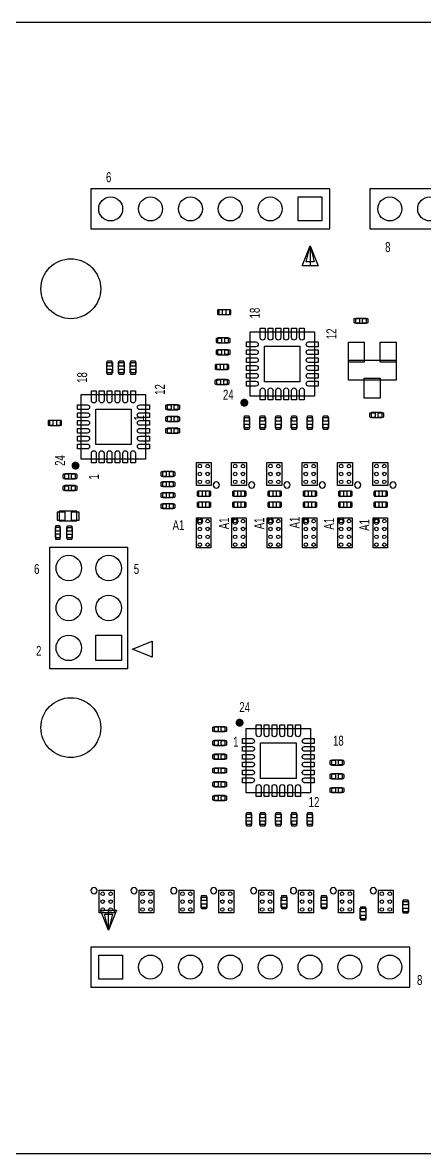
# Model space of a CAD drawing. Header units: inches. Extents: x -6 to 121, y -6 to 66.
# Drawn here: x 45 to 70.6, y -6.2 to 65.7 of the extents above; entities that cross this region are included whole.
import ezdxf
from ezdxf.enums import TextEntityAlignment as Align

# ---------------------------------------------------------------- set-up
doc = ezdxf.new("R2010")
doc.units = ezdxf.units.IN
for name, color, linetype in [('BG_OUTLINE', 171, 'CONTINUOUS'), ('PG_ASSEMBLY_TOP', 111, 'CONTINUOUS'), ('PIN_TOP', 4, 'CONTINUOUS')]:
    doc.layers.add(name, color=color, linetype=linetype)

msp = doc.modelspace()

# ---------------------------------------------------------------- linework, layer by layer
at = {"layer": 'BG_OUTLINE'}
msp.add_lwpolyline([(-6.25, -6.25), (115.9748, -6.25), (115.9748, 65.7336), (-6.25, 65.7336), (-6.25, -6.25)], dxfattribs=at)
at = {"layer": 'PG_ASSEMBLY_TOP'}
for points in [[(64.5398, 52.6018), (64.5398, 55.1418), (49.2998, 55.1418), (49.2998, 52.6018), (64.5398, 52.6018)], [(87.3998, 52.6018), (87.3998, 55.1418), (67.0798, 55.1418), (67.0798, 52.6018), (87.3998, 52.6018)], [(63.2734, 51.5137), (63.7814, 50.2437), (62.7654, 50.2437), (63.2734, 51.5137), (63.5274, 50.4977), (63.0194, 50.4977), (63.2734, 51.5137), (63.2734, 50.2437)], [(58.1335, 47.4788), (58.1335, 47.1232), (57.4731, 47.1232), (57.4731, 47.4788), (58.1335, 47.4788)], [(66.1865, 46.5722), (66.1865, 46.9278), (66.8469, 46.9278), (66.8469, 46.5722), (66.1865, 46.5722)], [(58.0635, 45.6778), (58.0635, 45.3222), (57.4031, 45.3222), (57.4031, 45.6778), (58.0635, 45.6778)], [(63.55, 41.95), (59.45, 41.95), (59.45, 46.05), (63.55, 46.05), (63.55, 41.95)], [(58.0635, 44.9278), (58.0635, 44.5722), (57.4031, 44.5722), (57.4031, 44.9278), (58.0635, 44.9278)], [(50.6778, 43.4365), (50.3222, 43.4365), (50.3222, 44.0969), (50.6778, 44.0969), (50.6778, 43.4365)], [(51.4278, 43.4365), (51.0722, 43.4365), (51.0722, 44.0969), (51.4278, 44.0969), (51.4278, 43.4365)], [(52.1778, 43.4365), (51.8222, 43.4365), (51.8222, 44.0969), (52.1778, 44.0969), (52.1778, 43.4365)], [(57.3278, 43.6372), (57.3278, 43.9928), (57.9882, 43.9928), (57.9882, 43.6372), (57.3278, 43.6372)], [(57.3373, 42.6732), (57.3373, 43.0288), (57.9977, 43.0288), (57.9977, 42.6732), (57.3373, 42.6732)], [(52.8, 37.95), (48.7, 37.95), (48.7, 42.05), (52.8, 42.05), (52.8, 37.95)], [(54.1865, 41.0722), (54.1865, 41.4278), (54.8469, 41.4278), (54.8469, 41.0722), (54.1865, 41.0722)], [(46.6865, 40.0722), (46.6865, 40.4278), (47.3469, 40.4278), (47.3469, 40.0722), (46.6865, 40.0722)], [(54.1865, 40.3222), (54.1865, 40.6778), (54.8469, 40.6778), (54.8469, 40.3222), (54.1865, 40.3222)], [(59.4198, 39.9365), (59.0642, 39.9365), (59.0642, 40.5969), (59.4198, 40.5969), (59.4198, 39.9365)], [(60.4238, 39.9365), (60.0682, 39.9365), (60.0682, 40.5969), (60.4238, 40.5969), (60.4238, 39.9365)], [(61.4278, 39.9365), (61.0722, 39.9365), (61.0722, 40.5969), (61.4278, 40.5969), (61.4278, 39.9365)], [(62.4318, 39.9365), (62.0762, 39.9365), (62.0762, 40.5969), (62.4318, 40.5969), (62.4318, 39.9365)], [(63.4358, 39.9365), (63.0802, 39.9365), (63.0802, 40.5969), (63.4358, 40.5969), (63.4358, 39.9365)], [(64.4398, 39.9365), (64.0842, 39.9365), (64.0842, 40.5969), (64.4398, 40.5969), (64.4398, 39.9365)], [(67.1865, 40.5722), (67.1865, 40.9278), (67.8469, 40.9278), (67.8469, 40.5722), (67.1865, 40.5722)], [(54.1865, 39.5722), (54.1865, 39.9278), (54.8469, 39.9278), (54.8469, 39.5722), (54.1865, 39.5722)], [(56.9724, 36.2761), (56.0276, 36.2761), (56.0276, 37.7239), (56.9724, 37.7239), (56.9724, 36.2761)], [(59.2224, 36.2761), (58.2776, 36.2761), (58.2776, 37.7239), (59.2224, 37.7239), (59.2224, 36.2761)], [(61.4724, 36.2761), (60.5276, 36.2761), (60.5276, 37.7239), (61.4724, 37.7239), (61.4724, 36.2761)], [(63.7224, 36.2761), (62.7776, 36.2761), (62.7776, 37.7239), (63.7224, 37.7239), (63.7224, 36.2761)], [(65.9724, 36.2761), (65.0276, 36.2761), (65.0276, 37.7239), (65.9724, 37.7239), (65.9724, 36.2761)], [(68.2224, 36.2761), (67.2776, 36.2761), (67.2776, 37.7239), (68.2224, 37.7239), (68.2224, 36.2761)], [(48.3143, 37.0288), (48.3143, 36.6732), (47.6539, 36.6732), (47.6539, 37.0288), (48.3143, 37.0288)], [(53.8873, 36.8232), (53.8873, 37.1788), (54.5477, 37.1788), (54.5477, 36.8232), (53.8873, 36.8232)], [(48.3143, 36.2788), (48.3143, 35.9232), (47.6539, 35.9232), (47.6539, 36.2788), (48.3143, 36.2788)], [(53.8873, 36.1732), (53.8873, 36.5288), (54.5477, 36.5288), (54.5477, 36.1732), (53.8873, 36.1732)], [(53.8873, 35.4732), (53.8873, 35.8288), (54.5477, 35.8288), (54.5477, 35.4732), (53.8873, 35.4732)], [(56.1865, 35.5722), (56.1865, 35.9278), (56.8469, 35.9278), (56.8469, 35.5722), (56.1865, 35.5722)], [(58.4365, 35.5722), (58.4365, 35.9278), (59.0969, 35.9278), (59.0969, 35.5722), (58.4365, 35.5722)], [(60.6865, 35.5722), (60.6865, 35.9278), (61.3469, 35.9278), (61.3469, 35.5722), (60.6865, 35.5722)], [(62.9365, 35.5722), (62.9365, 35.9278), (63.5969, 35.9278), (63.5969, 35.5722), (62.9365, 35.5722)], [(65.1865, 35.5722), (65.1865, 35.9278), (65.8469, 35.9278), (65.8469, 35.5722), (65.1865, 35.5722)], [(67.4365, 35.5722), (67.4365, 35.9278), (68.0969, 35.9278), (68.0969, 35.5722), (67.4365, 35.5722)], [(47.2987, 34.6254), (47.2987, 34.0158), (48.4163, 34.0158), (48.4163, 34.6254), (47.2987, 34.6254)], [(53.8873, 34.7732), (53.8873, 35.1288), (54.5477, 35.1288), (54.5477, 34.7732), (53.8873, 34.7732)], [(56.1865, 34.8672), (56.1865, 35.2228), (56.8469, 35.2228), (56.8469, 34.8672), (56.1865, 34.8672)], [(58.4365, 34.8672), (58.4365, 35.2228), (59.0969, 35.2228), (59.0969, 34.8672), (58.4365, 34.8672)], [(60.6865, 34.8672), (60.6865, 35.2228), (61.3469, 35.2228), (61.3469, 34.8672), (60.6865, 34.8672)], [(62.9365, 34.8672), (62.9365, 35.2228), (63.5969, 35.2228), (63.5969, 34.8672), (62.9365, 34.8672)], [(65.1865, 34.8672), (65.1865, 35.2228), (65.8469, 35.2228), (65.8469, 34.8672), (65.1865, 34.8672)], [(67.4365, 34.8672), (67.4365, 35.2228), (68.0969, 35.2228), (68.0969, 34.8672), (67.4365, 34.8672)], [(56.041, 34.209), (56.959, 34.209), (56.959, 32.291), (56.041, 32.291), (56.041, 34.209)], [(58.291, 34.209), (59.209, 34.209), (59.209, 32.291), (58.291, 32.291), (58.291, 34.209)], [(60.541, 34.209), (61.459, 34.209), (61.459, 32.291), (60.541, 32.291), (60.541, 34.209)], [(62.791, 34.209), (63.709, 34.209), (63.709, 32.291), (62.791, 32.291), (62.791, 34.209)], [(65.041, 34.209), (65.959, 34.209), (65.959, 32.291), (65.041, 32.291), (65.041, 34.209)], [(67.291, 34.209), (68.209, 34.209), (68.209, 32.291), (67.291, 32.291), (67.291, 34.209)], [(47.036, 32.9567), (47.3662, 32.9567), (47.3662, 33.5867), (47.036, 33.5867), (47.036, 32.9567)], [(48.1286, 32.9375), (47.773, 32.9375), (47.773, 33.5979), (48.1286, 33.5979), (48.1286, 32.9375)], [(51.6493, 24.5983), (46.6963, 24.5983), (46.6963, 32.3453), (51.6493, 32.3453), (51.6493, 24.5983)], [(57.1865, 20.5762), (57.1865, 20.9318), (57.8469, 20.9318), (57.8469, 20.5762), (57.1865, 20.5762)], [(59.2, 16.7), (59.2, 20.8), (63.3, 20.8), (63.3, 16.7), (59.2, 16.7)], [(57.1865, 19.6992), (57.1865, 20.0548), (57.8469, 20.0548), (57.8469, 19.6992), (57.1865, 19.6992)], [(57.1865, 18.8222), (57.1865, 19.1778), (57.8469, 19.1778), (57.8469, 18.8222), (57.1865, 18.8222)], [(65.3135, 18.8048), (65.3135, 18.4492), (64.6531, 18.4492), (64.6531, 18.8048), (65.3135, 18.8048)], [(57.1865, 17.9452), (57.1865, 18.3008), (57.8469, 18.3008), (57.8469, 17.9452), (57.1865, 17.9452)], [(57.1865, 17.0682), (57.1865, 17.4238), (57.8469, 17.4238), (57.8469, 17.0682), (57.1865, 17.0682)], [(65.3135, 17.9278), (65.3135, 17.5722), (64.6531, 17.5722), (64.6531, 17.9278), (65.3135, 17.9278)], [(65.3135, 17.0508), (65.3135, 16.6952), (64.6531, 16.6952), (64.6531, 17.0508), (65.3135, 17.0508)], [(57.1865, 16.1912), (57.1865, 16.5468), (57.8469, 16.5468), (57.8469, 16.1912), (57.1865, 16.1912)], [(59.5508, 14.6865), (59.1952, 14.6865), (59.1952, 15.3469), (59.5508, 15.3469), (59.5508, 14.6865)], [(60.4278, 14.6865), (60.0722, 14.6865), (60.0722, 15.3469), (60.4278, 15.3469), (60.4278, 14.6865)], [(61.4278, 14.6865), (61.0722, 14.6865), (61.0722, 15.3469), (61.4278, 15.3469), (61.4278, 14.6865)], [(62.4318, 14.6865), (62.0762, 14.6865), (62.0762, 15.3469), (62.4318, 15.3469), (62.4318, 14.6865)], [(63.4358, 14.6865), (63.0802, 14.6865), (63.0802, 15.3469), (63.4358, 15.3469), (63.4358, 14.6865)], [(49.8434, 10.5013), (50.7882, 10.5013), (50.7882, 9.0535), (49.8434, 9.0535), (49.8434, 10.5013)], [(52.3834, 10.5013), (53.3282, 10.5013), (53.3282, 9.0535), (52.3834, 9.0535), (52.3834, 10.5013)], [(54.9234, 10.5013), (55.8682, 10.5013), (55.8682, 9.0535), (54.9234, 9.0535), (54.9234, 10.5013)], [(57.4634, 10.5013), (58.4082, 10.5013), (58.4082, 9.0535), (57.4634, 9.0535), (57.4634, 10.5013)], [(60.0034, 10.5013), (60.9482, 10.5013), (60.9482, 9.0535), (60.0034, 9.0535), (60.0034, 10.5013)], [(62.5434, 10.5013), (63.4882, 10.5013), (63.4882, 9.0535), (62.5434, 9.0535), (62.5434, 10.5013)], [(65.0834, 10.5013), (66.0282, 10.5013), (66.0282, 9.0535), (65.0834, 9.0535), (65.0834, 10.5013)], [(67.6234, 10.5013), (68.5682, 10.5013), (68.5682, 9.0535), (67.6234, 9.0535), (67.6234, 10.5013)], [(56.6912, 9.4091), (56.3356, 9.4091), (56.3356, 10.0695), (56.6912, 10.0695), (56.6912, 9.4091)], [(61.7966, 9.4091), (61.441, 9.4091), (61.441, 10.0695), (61.7966, 10.0695), (61.7966, 9.4091)], [(64.3366, 9.4091), (63.981, 9.4091), (63.981, 10.0695), (64.3366, 10.0695), (64.3366, 9.4091)], [(69.1822, 9.7935), (69.5378, 9.7935), (69.5378, 9.1331), (69.1822, 9.1331), (69.1822, 9.7935)], [(50.4392, 7.9699), (49.9312, 9.2399), (50.9472, 9.2399), (50.4392, 7.9699), (50.1852, 8.9859), (50.6932, 8.9859), (50.4392, 7.9699), (50.4392, 9.2399)], [(66.8278, 8.6897), (66.4722, 8.6897), (66.4722, 9.3501), (66.8278, 9.3501), (66.8278, 8.6897)], [(49.2998, 6.8818), (49.2998, 4.3418), (69.6198, 4.3418), (69.6198, 6.8818), (49.2998, 6.8818)]]:
    msp.add_lwpolyline(points, dxfattribs=at)
for points in [[(65.71, 42.972), (65.71, 44.242), (68.758, 44.242), (68.758, 42.972)], [(51.9526, 25.8459), (53.2226, 26.3539), (53.2226, 25.3379)]]:
    msp.add_lwpolyline(points, close=True, dxfattribs=at)
for points, format in [([(59.2101, 41.5332, 0.254, 0.254, 1), (58.9561, 41.5332, 0.254, 0.254, 1), (59.2101, 41.5332, 0.254, 0.254, 0)], "xyseb"), ([(48.4601, 37.5332, 0.254, 0.254, 1), (48.2061, 37.5332, 0.254, 0.254, 1), (48.4601, 37.5332, 0.254, 0.254, 0)], "xyseb"), ([(56.4405, 34, 1), (56.0595, 34, 1), (56.4405, 34)], "xyb"), ([(58.6905, 34, 1), (58.3095, 34, 1), (58.6905, 34)], "xyb"), ([(60.9405, 34, 1), (60.5595, 34, 1), (60.9405, 34)], "xyb"), ([(63.1905, 34, 1), (62.8095, 34, 1), (63.1905, 34)], "xyb"), ([(65.4405, 34, 1), (65.0595, 34, 1), (65.4405, 34)], "xyb"), ([(67.6905, 34, 1), (67.3095, 34, 1), (67.6905, 34)], "xyb"), ([(58.9102, 21.1669, 0.254, 0.254, 1), (58.6562, 21.1669, 0.254, 0.254, 1), (58.9102, 21.1669, 0.254, 0.254, 0)], "xyseb")]:
    msp.add_lwpolyline(points, format=format, dxfattribs=at)
for points in [[(57.5, 36.3, 1), (57.1, 36.3, 1)], [(59.75, 36.3, 1), (59.35, 36.3, 1)], [(62, 36.3, 1), (61.6, 36.3, 1)], [(64.25, 36.3, 1), (63.85, 36.3, 1)], [(66.5, 36.3, 1), (66.1, 36.3, 1)], [(68.75, 36.3, 1), (68.35, 36.3, 1)], [(49.7158, 10.4774, 1), (49.3158, 10.4774, 1)], [(52.2558, 10.4774, 1), (51.8558, 10.4774, 1)], [(54.7958, 10.4774, 1), (54.3958, 10.4774, 1)], [(57.3358, 10.4774, 1), (56.9358, 10.4774, 1)], [(59.8758, 10.4774, 1), (59.4758, 10.4774, 1)], [(62.4158, 10.4774, 1), (62.0158, 10.4774, 1)], [(64.9558, 10.4774, 1), (64.5558, 10.4774, 1)], [(67.4958, 10.4774, 1), (67.0958, 10.4774, 1)]]:
    msp.add_lwpolyline(points, format="xyb", close=True, dxfattribs=at)
at = {"layer": 'PIN_TOP'}
for points in [[(64.0318, 54.6338), (64.0318, 53.1098), (62.5078, 53.1098), (62.5078, 54.6338)], [(65.71, 45.385), (66.726, 45.385), (66.726, 44.115), (65.71, 44.115)], [(67.742, 45.385), (68.758, 45.385), (68.758, 44.115), (67.742, 44.115)], [(62.6303, 42.8697), (60.3697, 42.8697), (60.3697, 45.1303), (62.6303, 45.1303)], [(66.726, 43.099), (67.742, 43.099), (67.742, 41.829), (66.726, 41.829)], [(51.8803, 38.8697), (49.6197, 38.8697), (49.6197, 41.1303), (51.8803, 41.1303)], [(47.667, 34.0666), (47.667, 34.5746), (47.159, 34.5746), (47.159, 34.0666)], [(48.556, 34.0666), (48.556, 34.5746), (48.048, 34.5746), (48.048, 34.0666)], [(51.2556, 26.7446), (51.2556, 25.119), (49.63, 25.119), (49.63, 26.7446)], [(60.1197, 17.6197), (60.1197, 19.8803), (62.3803, 19.8803), (62.3803, 17.6197)], [(49.8078, 4.8498), (49.8078, 6.3738), (51.3318, 6.3738), (51.3318, 4.8498)]]:
    msp.add_lwpolyline(points, close=True, dxfattribs=at)
for points in [[(57.4223, 47.1486), (57.6509, 47.1486, 0.414214), (57.7017, 47.1994), (57.7017, 47.4026, 0.414214), (57.6509, 47.4534), (57.4223, 47.4534, 0.414214), (57.3715, 47.4026), (57.3715, 47.1994, 0.414214)], [(57.9557, 47.1486), (58.1843, 47.1486, 0.414214), (58.2351, 47.1994), (58.2351, 47.4026, 0.414214), (58.1843, 47.4534), (57.9557, 47.4534, 0.414214), (57.9049, 47.4026), (57.9049, 47.1994, 0.414214)], [(66.0849, 46.6484), (66.0849, 46.8516, -0.414214), (66.1357, 46.9024), (66.3643, 46.9024, -0.414214), (66.4151, 46.8516), (66.4151, 46.6484, -0.414214), (66.3643, 46.5976), (66.1357, 46.5976, -0.414214)], [(66.6183, 46.6484), (66.6183, 46.8516, -0.414214), (66.6691, 46.9024), (66.8977, 46.9024, -0.414214), (66.9485, 46.8516), (66.9485, 46.6484, -0.414214), (66.8977, 46.5976), (66.6691, 46.5976, -0.414214)], [(60.0976, 45.6767), (60.0976, 46.2863), (60.4024, 46.2863), (60.4024, 45.6767, -1)], [(60.5976, 45.6767), (60.5976, 46.2863), (60.9024, 46.2863), (60.9024, 45.6767, -1)], [(61.0976, 45.6767), (61.0976, 46.2863), (61.4024, 46.2863), (61.4024, 45.6767, -1)], [(61.5976, 45.6767), (61.5976, 46.2863), (61.9024, 46.2863), (61.9024, 45.6767, -1)], [(62.0976, 45.6767), (62.0976, 46.2863), (62.4024, 46.2863), (62.4024, 45.6767, -1)], [(62.5976, 45.6767), (62.5976, 46.2863), (62.9024, 46.2863), (62.9024, 45.6767, -1)], [(57.6317, 45.6016), (57.6317, 45.3984, -0.414214), (57.5809, 45.3476), (57.3523, 45.3476, -0.414214), (57.3015, 45.3984), (57.3015, 45.6016, -0.414214), (57.3523, 45.6524), (57.5809, 45.6524, -0.414214)], [(58.1651, 45.6016), (58.1651, 45.3984, -0.414214), (58.1143, 45.3476), (57.8857, 45.3476, -0.414214), (57.8349, 45.3984), (57.8349, 45.6016, -0.414214), (57.8857, 45.6524), (58.1143, 45.6524, -0.414214)], [(59.8233, 45.0976), (59.2137, 45.0976), (59.2137, 45.4024), (59.8233, 45.4024, -1)], [(63.1767, 45.4024), (63.7863, 45.4024), (63.7863, 45.0976), (63.1767, 45.0976, -1)], [(57.6317, 44.8516), (57.6317, 44.6484, -0.414214), (57.5809, 44.5976), (57.3523, 44.5976, -0.414214), (57.3015, 44.6484), (57.3015, 44.8516, -0.414214), (57.3523, 44.9024), (57.5809, 44.9024, -0.414214)], [(58.1651, 44.8516), (58.1651, 44.6484, -0.414214), (58.1143, 44.5976), (57.8857, 44.5976, -0.414214), (57.8349, 44.6484), (57.8349, 44.8516, -0.414214), (57.8857, 44.9024), (58.1143, 44.9024, -0.414214)], [(59.8233, 44.5976), (59.2137, 44.5976), (59.2137, 44.9024), (59.8233, 44.9024, -1)], [(63.1767, 44.9024), (63.7863, 44.9024), (63.7863, 44.5976), (63.1767, 44.5976, -1)], [(50.6016, 43.8683), (50.3984, 43.8683, -0.414214), (50.3476, 43.9191), (50.3476, 44.1477, -0.414214), (50.3984, 44.1985), (50.6016, 44.1985, -0.414214), (50.6524, 44.1477), (50.6524, 43.9191, -0.414214)], [(51.3516, 43.8683), (51.1484, 43.8683, -0.414214), (51.0976, 43.9191), (51.0976, 44.1477, -0.414214), (51.1484, 44.1985), (51.3516, 44.1985, -0.414214), (51.4024, 44.1477), (51.4024, 43.9191, -0.414214)], [(52.1016, 43.8683), (51.8984, 43.8683, -0.414214), (51.8476, 43.9191), (51.8476, 44.1477, -0.414214), (51.8984, 44.1985), (52.1016, 44.1985, -0.414214), (52.1524, 44.1477), (52.1524, 43.9191, -0.414214)], [(57.5056, 43.9674), (57.277, 43.9674, 0.414214), (57.2262, 43.9166), (57.2262, 43.7134, 0.414214), (57.277, 43.6626), (57.5056, 43.6626, 0.414214), (57.5564, 43.7134), (57.5564, 43.9166, 0.414214)], [(58.039, 43.9674), (57.8104, 43.9674, 0.414214), (57.7596, 43.9166), (57.7596, 43.7134, 0.414214), (57.8104, 43.6626), (58.039, 43.6626, 0.414214), (58.0898, 43.7134), (58.0898, 43.9166, 0.414214)], [(59.8233, 44.0976), (59.2137, 44.0976), (59.2137, 44.4024), (59.8233, 44.4024, -1)], [(63.1767, 44.4024), (63.7863, 44.4024), (63.7863, 44.0976), (63.1767, 44.0976, -1)], [(50.6016, 43.3349), (50.3984, 43.3349, -0.414214), (50.3476, 43.3857), (50.3476, 43.6143, -0.414214), (50.3984, 43.6651), (50.6016, 43.6651, -0.414214), (50.6524, 43.6143), (50.6524, 43.3857, -0.414214)], [(51.3516, 43.3349), (51.1484, 43.3349, -0.414214), (51.0976, 43.3857), (51.0976, 43.6143, -0.414214), (51.1484, 43.6651), (51.3516, 43.6651, -0.414214), (51.4024, 43.6143), (51.4024, 43.3857, -0.414214)], [(52.1016, 43.3349), (51.8984, 43.3349, -0.414214), (51.8476, 43.3857), (51.8476, 43.6143, -0.414214), (51.8984, 43.6651), (52.1016, 43.6651, -0.414214), (52.1524, 43.6143), (52.1524, 43.3857, -0.414214)], [(59.8233, 43.5976), (59.2137, 43.5976), (59.2137, 43.9024), (59.8233, 43.9024, -1)], [(59.8233, 43.0976), (59.2137, 43.0976), (59.2137, 43.4024), (59.8233, 43.4024, -1)], [(63.1767, 43.9024), (63.7863, 43.9024), (63.7863, 43.5976), (63.1767, 43.5976, -1)], [(63.1767, 43.4024), (63.7863, 43.4024), (63.7863, 43.0976), (63.1767, 43.0976, -1)], [(57.2357, 42.7494), (57.2357, 42.9526, -0.414214), (57.2865, 43.0034), (57.5151, 43.0034, -0.414214), (57.5659, 42.9526), (57.5659, 42.7494, -0.414214), (57.5151, 42.6986), (57.2865, 42.6986, -0.414214)], [(57.7691, 42.7494), (57.7691, 42.9526, -0.414214), (57.8199, 43.0034), (58.0485, 43.0034, -0.414214), (58.0993, 42.9526), (58.0993, 42.7494, -0.414214), (58.0485, 42.6986), (57.8199, 42.6986, -0.414214)], [(59.8233, 42.5976), (59.2137, 42.5976), (59.2137, 42.9024), (59.8233, 42.9024, -1)], [(60.4024, 42.3233), (60.4024, 41.7137), (60.0976, 41.7137), (60.0976, 42.3233, -1)], [(60.9024, 42.3233), (60.9024, 41.7137), (60.5976, 41.7137), (60.5976, 42.3233, -1)], [(61.4024, 42.3233), (61.4024, 41.7137), (61.0976, 41.7137), (61.0976, 42.3233, -1)], [(61.9024, 42.3233), (61.9024, 41.7137), (61.5976, 41.7137), (61.5976, 42.3233, -1)], [(62.4024, 42.3233), (62.4024, 41.7137), (62.0976, 41.7137), (62.0976, 42.3233, -1)], [(62.9024, 42.3233), (62.9024, 41.7137), (62.5976, 41.7137), (62.5976, 42.3233, -1)], [(63.1767, 42.9024), (63.7863, 42.9024), (63.7863, 42.5976), (63.1767, 42.5976, -1)], [(49.3476, 41.6767), (49.3476, 42.2863), (49.6524, 42.2863), (49.6524, 41.6767, -1)], [(49.8476, 41.6767), (49.8476, 42.2863), (50.1524, 42.2863), (50.1524, 41.6767, -1)], [(50.3476, 41.6767), (50.3476, 42.2863), (50.6524, 42.2863), (50.6524, 41.6767, -1)], [(50.8476, 41.6767), (50.8476, 42.2863), (51.1524, 42.2863), (51.1524, 41.6767, -1)], [(51.3476, 41.6767), (51.3476, 42.2863), (51.6524, 42.2863), (51.6524, 41.6767, -1)], [(51.8476, 41.6767), (51.8476, 42.2863), (52.1524, 42.2863), (52.1524, 41.6767, -1)], [(49.0733, 41.0976), (48.4637, 41.0976), (48.4637, 41.4024), (49.0733, 41.4024, -1)], [(52.4267, 41.4024), (53.0363, 41.4024), (53.0363, 41.0976), (52.4267, 41.0976, -1)], [(54.0849, 41.1484), (54.0849, 41.3516, -0.414214), (54.1357, 41.4024), (54.3643, 41.4024, -0.414214), (54.4151, 41.3516), (54.4151, 41.1484, -0.414214), (54.3643, 41.0976), (54.1357, 41.0976, -0.414214)], [(54.6183, 41.1484), (54.6183, 41.3516, -0.414214), (54.6691, 41.4024), (54.8977, 41.4024, -0.414214), (54.9485, 41.3516), (54.9485, 41.1484, -0.414214), (54.8977, 41.0976), (54.6691, 41.0976, -0.414214)], [(46.8643, 40.4024), (46.6357, 40.4024, 0.414214), (46.5849, 40.3516), (46.5849, 40.1484, 0.414214), (46.6357, 40.0976), (46.8643, 40.0976, 0.414214), (46.9151, 40.1484), (46.9151, 40.3516, 0.414214)], [(47.3977, 40.4024), (47.1691, 40.4024, 0.414214), (47.1183, 40.3516), (47.1183, 40.1484, 0.414214), (47.1691, 40.0976), (47.3977, 40.0976, 0.414214), (47.4485, 40.1484), (47.4485, 40.3516, 0.414214)], [(49.0733, 40.5976), (48.4637, 40.5976), (48.4637, 40.9024), (49.0733, 40.9024, -1)], [(49.0733, 40.0976), (48.4637, 40.0976), (48.4637, 40.4024), (49.0733, 40.4024, -1)], [(52.4267, 40.9024), (53.0363, 40.9024), (53.0363, 40.5976), (52.4267, 40.5976, -1)], [(52.4267, 40.4024), (53.0363, 40.4024), (53.0363, 40.0976), (52.4267, 40.0976, -1)], [(54.0849, 40.3984), (54.0849, 40.6016, -0.414214), (54.1357, 40.6524), (54.3643, 40.6524, -0.414214), (54.4151, 40.6016), (54.4151, 40.3984, -0.414214), (54.3643, 40.3476), (54.1357, 40.3476, -0.414214)], [(54.6183, 40.3984), (54.6183, 40.6016, -0.414214), (54.6691, 40.6524), (54.8977, 40.6524, -0.414214), (54.9485, 40.6016), (54.9485, 40.3984, -0.414214), (54.8977, 40.3476), (54.6691, 40.3476, -0.414214)], [(59.3436, 40.3683), (59.1404, 40.3683, -0.414214), (59.0896, 40.4191), (59.0896, 40.6477, -0.414214), (59.1404, 40.6985), (59.3436, 40.6985, -0.414214), (59.3944, 40.6477), (59.3944, 40.4191, -0.414214)], [(60.3476, 40.3683), (60.1444, 40.3683, -0.414214), (60.0936, 40.4191), (60.0936, 40.6477, -0.414214), (60.1444, 40.6985), (60.3476, 40.6985, -0.414214), (60.3984, 40.6477), (60.3984, 40.4191, -0.414214)], [(61.3516, 40.3683), (61.1484, 40.3683, -0.414214), (61.0976, 40.4191), (61.0976, 40.6477, -0.414214), (61.1484, 40.6985), (61.3516, 40.6985, -0.414214), (61.4024, 40.6477), (61.4024, 40.4191, -0.414214)], [(62.3556, 40.3683), (62.1524, 40.3683, -0.414214), (62.1016, 40.4191), (62.1016, 40.6477, -0.414214), (62.1524, 40.6985), (62.3556, 40.6985, -0.414214), (62.4064, 40.6477), (62.4064, 40.4191, -0.414214)], [(63.3596, 40.3683), (63.1564, 40.3683, -0.414214), (63.1056, 40.4191), (63.1056, 40.6477, -0.414214), (63.1564, 40.6985), (63.3596, 40.6985, -0.414214), (63.4104, 40.6477), (63.4104, 40.4191, -0.414214)], [(64.3636, 40.3683), (64.1604, 40.3683, -0.414214), (64.1096, 40.4191), (64.1096, 40.6477, -0.414214), (64.1604, 40.6985), (64.3636, 40.6985, -0.414214), (64.4144, 40.6477), (64.4144, 40.4191, -0.414214)], [(67.0849, 40.6484), (67.0849, 40.8516, -0.414214), (67.1357, 40.9024), (67.3643, 40.9024, -0.414214), (67.4151, 40.8516), (67.4151, 40.6484, -0.414214), (67.3643, 40.5976), (67.1357, 40.5976, -0.414214)], [(67.6183, 40.6484), (67.6183, 40.8516, -0.414214), (67.6691, 40.9024), (67.8977, 40.9024, -0.414214), (67.9485, 40.8516), (67.9485, 40.6484, -0.414214), (67.8977, 40.5976), (67.6691, 40.5976, -0.414214)], [(49.0733, 39.5976), (48.4637, 39.5976), (48.4637, 39.9024), (49.0733, 39.9024, -1)], [(52.4267, 39.9024), (53.0363, 39.9024), (53.0363, 39.5976), (52.4267, 39.5976, -1)], [(54.0849, 39.6484), (54.0849, 39.8516, -0.414214), (54.1357, 39.9024), (54.3643, 39.9024, -0.414214), (54.4151, 39.8516), (54.4151, 39.6484, -0.414214), (54.3643, 39.5976), (54.1357, 39.5976, -0.414214)], [(54.6183, 39.6484), (54.6183, 39.8516, -0.414214), (54.6691, 39.9024), (54.8977, 39.9024, -0.414214), (54.9485, 39.8516), (54.9485, 39.6484, -0.414214), (54.8977, 39.5976), (54.6691, 39.5976, -0.414214)], [(59.3436, 39.8349), (59.1404, 39.8349, -0.414214), (59.0896, 39.8857), (59.0896, 40.1143, -0.414214), (59.1404, 40.1651), (59.3436, 40.1651, -0.414214), (59.3944, 40.1143), (59.3944, 39.8857, -0.414214)], [(60.3476, 39.8349), (60.1444, 39.8349, -0.414214), (60.0936, 39.8857), (60.0936, 40.1143, -0.414214), (60.1444, 40.1651), (60.3476, 40.1651, -0.414214), (60.3984, 40.1143), (60.3984, 39.8857, -0.414214)], [(61.3516, 39.8349), (61.1484, 39.8349, -0.414214), (61.0976, 39.8857), (61.0976, 40.1143, -0.414214), (61.1484, 40.1651), (61.3516, 40.1651, -0.414214), (61.4024, 40.1143), (61.4024, 39.8857, -0.414214)], [(62.3556, 39.8349), (62.1524, 39.8349, -0.414214), (62.1016, 39.8857), (62.1016, 40.1143, -0.414214), (62.1524, 40.1651), (62.3556, 40.1651, -0.414214), (62.4064, 40.1143), (62.4064, 39.8857, -0.414214)], [(63.3596, 39.8349), (63.1564, 39.8349, -0.414214), (63.1056, 39.8857), (63.1056, 40.1143, -0.414214), (63.1564, 40.1651), (63.3596, 40.1651, -0.414214), (63.4104, 40.1143), (63.4104, 39.8857, -0.414214)], [(64.3636, 39.8349), (64.1604, 39.8349, -0.414214), (64.1096, 39.8857), (64.1096, 40.1143, -0.414214), (64.1604, 40.1651), (64.3636, 40.1651, -0.414214), (64.4144, 40.1143), (64.4144, 39.8857, -0.414214)], [(49.0733, 39.0976), (48.4637, 39.0976), (48.4637, 39.4024), (49.0733, 39.4024, -1)], [(49.0733, 38.5976), (48.4637, 38.5976), (48.4637, 38.9024), (49.0733, 38.9024, -1)], [(52.4267, 39.4024), (53.0363, 39.4024), (53.0363, 39.0976), (52.4267, 39.0976, -1)], [(52.4267, 38.9024), (53.0363, 38.9024), (53.0363, 38.5976), (52.4267, 38.5976, -1)], [(49.6524, 38.3233), (49.6524, 37.7137), (49.3476, 37.7137), (49.3476, 38.3233, -1)], [(50.1524, 38.3233), (50.1524, 37.7137), (49.8476, 37.7137), (49.8476, 38.3233, -1)], [(50.6524, 38.3233), (50.6524, 37.7137), (50.3476, 37.7137), (50.3476, 38.3233, -1)], [(51.1524, 38.3233), (51.1524, 37.7137), (50.8476, 37.7137), (50.8476, 38.3233, -1)], [(51.6524, 38.3233), (51.6524, 37.7137), (51.3476, 37.7137), (51.3476, 38.3233, -1)], [(52.1524, 38.3233), (52.1524, 37.7137), (51.8476, 37.7137), (51.8476, 38.3233, -1)], [(47.8825, 36.9526), (47.8825, 36.7494, -0.414214), (47.8317, 36.6986), (47.6031, 36.6986, -0.414214), (47.5523, 36.7494), (47.5523, 36.9526, -0.414214), (47.6031, 37.0034), (47.8317, 37.0034, -0.414214)], [(48.4159, 36.9526), (48.4159, 36.7494, -0.414214), (48.3651, 36.6986), (48.1365, 36.6986, -0.414214), (48.0857, 36.7494), (48.0857, 36.9526, -0.414214), (48.1365, 37.0034), (48.3651, 37.0034, -0.414214)], [(53.7857, 36.8994), (53.7857, 37.1026, -0.414214), (53.8365, 37.1534), (54.0651, 37.1534, -0.414214), (54.1159, 37.1026), (54.1159, 36.8994, -0.414214), (54.0651, 36.8486), (53.8365, 36.8486, -0.414214)], [(54.3191, 36.8994), (54.3191, 37.1026, -0.414214), (54.3699, 37.1534), (54.5985, 37.1534, -0.414214), (54.6493, 37.1026), (54.6493, 36.8994, -0.414214), (54.5985, 36.8486), (54.3699, 36.8486, -0.414214)], [(47.8825, 36.2026), (47.8825, 35.9994, -0.414214), (47.8317, 35.9486), (47.6031, 35.9486, -0.414214), (47.5523, 35.9994), (47.5523, 36.2026, -0.414214), (47.6031, 36.2534), (47.8317, 36.2534, -0.414214)], [(48.4159, 36.2026), (48.4159, 35.9994, -0.414214), (48.3651, 35.9486), (48.1365, 35.9486, -0.414214), (48.0857, 35.9994), (48.0857, 36.2026, -0.414214), (48.1365, 36.2534), (48.3651, 36.2534, -0.414214)], [(53.7857, 36.2494), (53.7857, 36.4526, -0.414214), (53.8365, 36.5034), (54.0651, 36.5034, -0.414214), (54.1159, 36.4526), (54.1159, 36.2494, -0.414214), (54.0651, 36.1986), (53.8365, 36.1986, -0.414214)], [(54.3191, 36.2494), (54.3191, 36.4526, -0.414214), (54.3699, 36.5034), (54.5985, 36.5034, -0.414214), (54.6493, 36.4526), (54.6493, 36.2494, -0.414214), (54.5985, 36.1986), (54.3699, 36.1986, -0.414214)], [(53.7857, 35.5494), (53.7857, 35.7526, -0.414214), (53.8365, 35.8034), (54.0651, 35.8034, -0.414214), (54.1159, 35.7526), (54.1159, 35.5494, -0.414214), (54.0651, 35.4986), (53.8365, 35.4986, -0.414214)], [(54.3191, 35.5494), (54.3191, 35.7526, -0.414214), (54.3699, 35.8034), (54.5985, 35.8034, -0.414214), (54.6493, 35.7526), (54.6493, 35.5494, -0.414214), (54.5985, 35.4986), (54.3699, 35.4986, -0.414214)], [(56.3643, 35.9024), (56.1357, 35.9024, 0.414214), (56.0849, 35.8516), (56.0849, 35.6484, 0.414214), (56.1357, 35.5976), (56.3643, 35.5976, 0.414214), (56.4151, 35.6484), (56.4151, 35.8516, 0.414214)], [(56.8977, 35.9024), (56.6691, 35.9024, 0.414214), (56.6183, 35.8516), (56.6183, 35.6484, 0.414214), (56.6691, 35.5976), (56.8977, 35.5976, 0.414214), (56.9485, 35.6484), (56.9485, 35.8516, 0.414214)], [(58.6143, 35.9024), (58.3857, 35.9024, 0.414214), (58.3349, 35.8516), (58.3349, 35.6484, 0.414214), (58.3857, 35.5976), (58.6143, 35.5976, 0.414214), (58.6651, 35.6484), (58.6651, 35.8516, 0.414214)], [(59.1477, 35.9024), (58.9191, 35.9024, 0.414214), (58.8683, 35.8516), (58.8683, 35.6484, 0.414214), (58.9191, 35.5976), (59.1477, 35.5976, 0.414214), (59.1985, 35.6484), (59.1985, 35.8516, 0.414214)], [(60.8643, 35.9024), (60.6357, 35.9024, 0.414214), (60.5849, 35.8516), (60.5849, 35.6484, 0.414214), (60.6357, 35.5976), (60.8643, 35.5976, 0.414214), (60.9151, 35.6484), (60.9151, 35.8516, 0.414214)], [(61.3977, 35.9024), (61.1691, 35.9024, 0.414214), (61.1183, 35.8516), (61.1183, 35.6484, 0.414214), (61.1691, 35.5976), (61.3977, 35.5976, 0.414214), (61.4485, 35.6484), (61.4485, 35.8516, 0.414214)], [(63.1143, 35.9024), (62.8857, 35.9024, 0.414214), (62.8349, 35.8516), (62.8349, 35.6484, 0.414214), (62.8857, 35.5976), (63.1143, 35.5976, 0.414214), (63.1651, 35.6484), (63.1651, 35.8516, 0.414214)], [(63.6477, 35.9024), (63.4191, 35.9024, 0.414214), (63.3683, 35.8516), (63.3683, 35.6484, 0.414214), (63.4191, 35.5976), (63.6477, 35.5976, 0.414214), (63.6985, 35.6484), (63.6985, 35.8516, 0.414214)], [(65.3643, 35.9024), (65.1357, 35.9024, 0.414214), (65.0849, 35.8516), (65.0849, 35.6484, 0.414214), (65.1357, 35.5976), (65.3643, 35.5976, 0.414214), (65.4151, 35.6484), (65.4151, 35.8516, 0.414214)], [(65.8977, 35.9024), (65.6691, 35.9024, 0.414214), (65.6183, 35.8516), (65.6183, 35.6484, 0.414214), (65.6691, 35.5976), (65.8977, 35.5976, 0.414214), (65.9485, 35.6484), (65.9485, 35.8516, 0.414214)], [(67.6143, 35.9024), (67.3857, 35.9024, 0.414214), (67.3349, 35.8516), (67.3349, 35.6484, 0.414214), (67.3857, 35.5976), (67.6143, 35.5976, 0.414214), (67.6651, 35.6484), (67.6651, 35.8516, 0.414214)], [(68.1477, 35.9024), (67.9191, 35.9024, 0.414214), (67.8683, 35.8516), (67.8683, 35.6484, 0.414214), (67.9191, 35.5976), (68.1477, 35.5976, 0.414214), (68.1985, 35.6484), (68.1985, 35.8516, 0.414214)], [(53.7857, 34.8494), (53.7857, 35.0526, -0.414214), (53.8365, 35.1034), (54.0651, 35.1034, -0.414214), (54.1159, 35.0526), (54.1159, 34.8494, -0.414214), (54.0651, 34.7986), (53.8365, 34.7986, -0.414214)], [(54.3191, 34.8494), (54.3191, 35.0526, -0.414214), (54.3699, 35.1034), (54.5985, 35.1034, -0.414214), (54.6493, 35.0526), (54.6493, 34.8494, -0.414214), (54.5985, 34.7986), (54.3699, 34.7986, -0.414214)], [(56.3643, 35.1974), (56.1357, 35.1974, 0.414214), (56.0849, 35.1466), (56.0849, 34.9434, 0.414214), (56.1357, 34.8926), (56.3643, 34.8926, 0.414214), (56.4151, 34.9434), (56.4151, 35.1466, 0.414214)], [(56.8977, 35.1974), (56.6691, 35.1974, 0.414214), (56.6183, 35.1466), (56.6183, 34.9434, 0.414214), (56.6691, 34.8926), (56.8977, 34.8926, 0.414214), (56.9485, 34.9434), (56.9485, 35.1466, 0.414214)], [(58.6143, 35.1974), (58.3857, 35.1974, 0.414214), (58.3349, 35.1466), (58.3349, 34.9434, 0.414214), (58.3857, 34.8926), (58.6143, 34.8926, 0.414214), (58.6651, 34.9434), (58.6651, 35.1466, 0.414214)], [(59.1477, 35.1974), (58.9191, 35.1974, 0.414214), (58.8683, 35.1466), (58.8683, 34.9434, 0.414214), (58.9191, 34.8926), (59.1477, 34.8926, 0.414214), (59.1985, 34.9434), (59.1985, 35.1466, 0.414214)], [(60.8643, 35.1974), (60.6357, 35.1974, 0.414214), (60.5849, 35.1466), (60.5849, 34.9434, 0.414214), (60.6357, 34.8926), (60.8643, 34.8926, 0.414214), (60.9151, 34.9434), (60.9151, 35.1466, 0.414214)], [(61.3977, 35.1974), (61.1691, 35.1974, 0.414214), (61.1183, 35.1466), (61.1183, 34.9434, 0.414214), (61.1691, 34.8926), (61.3977, 34.8926, 0.414214), (61.4485, 34.9434), (61.4485, 35.1466, 0.414214)], [(63.1143, 35.1974), (62.8857, 35.1974, 0.414214), (62.8349, 35.1466), (62.8349, 34.9434, 0.414214), (62.8857, 34.8926), (63.1143, 34.8926, 0.414214), (63.1651, 34.9434), (63.1651, 35.1466, 0.414214)], [(63.6477, 35.1974), (63.4191, 35.1974, 0.414214), (63.3683, 35.1466), (63.3683, 34.9434, 0.414214), (63.4191, 34.8926), (63.6477, 34.8926, 0.414214), (63.6985, 34.9434), (63.6985, 35.1466, 0.414214)], [(65.3643, 35.1974), (65.1357, 35.1974, 0.414214), (65.0849, 35.1466), (65.0849, 34.9434, 0.414214), (65.1357, 34.8926), (65.3643, 34.8926, 0.414214), (65.4151, 34.9434), (65.4151, 35.1466, 0.414214)], [(65.8977, 35.1974), (65.6691, 35.1974, 0.414214), (65.6183, 35.1466), (65.6183, 34.9434, 0.414214), (65.6691, 34.8926), (65.8977, 34.8926, 0.414214), (65.9485, 34.9434), (65.9485, 35.1466, 0.414214)], [(67.6143, 35.1974), (67.3857, 35.1974, 0.414214), (67.3349, 35.1466), (67.3349, 34.9434, 0.414214), (67.3857, 34.8926), (67.6143, 34.8926, 0.414214), (67.6651, 34.9434), (67.6651, 35.1466, 0.414214)], [(68.1477, 35.1974), (67.9191, 35.1974, 0.414214), (67.8683, 35.1466), (67.8683, 34.9434, 0.414214), (67.9191, 34.8926), (68.1477, 34.8926, 0.414214), (68.1985, 34.9434), (68.1985, 35.1466, 0.414214)], [(47.3535, 33.4241), (47.3535, 33.6527, 0.414214), (47.3027, 33.7035), (47.0995, 33.7035, 0.414214), (47.0487, 33.6527), (47.0487, 33.4241, 0.414214), (47.0995, 33.3733), (47.3027, 33.3733, 0.414214)], [(47.3535, 32.8907), (47.3535, 33.1193, 0.414214), (47.3027, 33.1701), (47.0995, 33.1701, 0.414214), (47.0487, 33.1193), (47.0487, 32.8907, 0.414214), (47.0995, 32.8399), (47.3027, 32.8399, 0.414214)], [(48.0524, 33.3693), (47.8492, 33.3693, -0.414214), (47.7984, 33.4201), (47.7984, 33.6487, -0.414214), (47.8492, 33.6995), (48.0524, 33.6995, -0.414214), (48.1032, 33.6487), (48.1032, 33.4201, -0.414214)], [(48.0524, 32.8359), (47.8492, 32.8359, -0.414214), (47.7984, 32.8867), (47.7984, 33.1153, -0.414214), (47.8492, 33.1661), (48.0524, 33.1661, -0.414214), (48.1032, 33.1153), (48.1032, 32.8867, -0.414214)], [(57.0849, 20.6524), (57.0849, 20.8556, -0.414214), (57.1357, 20.9064), (57.3643, 20.9064, -0.414214), (57.4151, 20.8556), (57.4151, 20.6524, -0.414214), (57.3643, 20.6016), (57.1357, 20.6016, -0.414214)], [(57.6183, 20.6524), (57.6183, 20.8556, -0.414214), (57.6691, 20.9064), (57.8977, 20.9064, -0.414214), (57.9485, 20.8556), (57.9485, 20.6524, -0.414214), (57.8977, 20.6016), (57.6691, 20.6016, -0.414214)], [(59.8476, 20.4267), (59.8476, 21.0363), (60.1524, 21.0363), (60.1524, 20.4267, -1)], [(60.3476, 20.4267), (60.3476, 21.0363), (60.6524, 21.0363), (60.6524, 20.4267, -1)], [(60.8476, 20.4267), (60.8476, 21.0363), (61.1524, 21.0363), (61.1524, 20.4267, -1)], [(61.3476, 20.4267), (61.3476, 21.0363), (61.6524, 21.0363), (61.6524, 20.4267, -1)], [(61.8476, 20.4267), (61.8476, 21.0363), (62.1524, 21.0363), (62.1524, 20.4267, -1)], [(62.3476, 20.4267), (62.3476, 21.0363), (62.6524, 21.0363), (62.6524, 20.4267, -1)], [(57.0849, 19.7754), (57.0849, 19.9786, -0.414214), (57.1357, 20.0294), (57.3643, 20.0294, -0.414214), (57.4151, 19.9786), (57.4151, 19.7754, -0.414214), (57.3643, 19.7246), (57.1357, 19.7246, -0.414214)], [(57.6183, 19.7754), (57.6183, 19.9786, -0.414214), (57.6691, 20.0294), (57.8977, 20.0294, -0.414214), (57.9485, 19.9786), (57.9485, 19.7754, -0.414214), (57.8977, 19.7246), (57.6691, 19.7246, -0.414214)], [(59.5733, 19.8476), (58.9637, 19.8476), (58.9637, 20.1524), (59.5733, 20.1524, -1)], [(59.5733, 19.3476), (58.9637, 19.3476), (58.9637, 19.6524), (59.5733, 19.6524, -1)], [(62.9267, 20.1524), (63.5363, 20.1524), (63.5363, 19.8476), (62.9267, 19.8476, -1)], [(62.9267, 19.6524), (63.5363, 19.6524), (63.5363, 19.3476), (62.9267, 19.3476, -1)], [(57.0849, 18.8984), (57.0849, 19.1016, -0.414214), (57.1357, 19.1524), (57.3643, 19.1524, -0.414214), (57.4151, 19.1016), (57.4151, 18.8984, -0.414214), (57.3643, 18.8476), (57.1357, 18.8476, -0.414214)], [(57.6183, 18.8984), (57.6183, 19.1016, -0.414214), (57.6691, 19.1524), (57.8977, 19.1524, -0.414214), (57.9485, 19.1016), (57.9485, 18.8984, -0.414214), (57.8977, 18.8476), (57.6691, 18.8476, -0.414214)], [(59.5733, 18.8476), (58.9637, 18.8476), (58.9637, 19.1524), (59.5733, 19.1524, -1)], [(62.9267, 19.1524), (63.5363, 19.1524), (63.5363, 18.8476), (62.9267, 18.8476, -1)], [(64.8817, 18.7286), (64.8817, 18.5254, -0.414214), (64.8309, 18.4746), (64.6023, 18.4746, -0.414214), (64.5515, 18.5254), (64.5515, 18.7286, -0.414214), (64.6023, 18.7794), (64.8309, 18.7794, -0.414214)], [(65.4151, 18.7286), (65.4151, 18.5254, -0.414214), (65.3643, 18.4746), (65.1357, 18.4746, -0.414214), (65.0849, 18.5254), (65.0849, 18.7286, -0.414214), (65.1357, 18.7794), (65.3643, 18.7794, -0.414214)], [(57.0849, 18.0214), (57.0849, 18.2246, -0.414214), (57.1357, 18.2754), (57.3643, 18.2754, -0.414214), (57.4151, 18.2246), (57.4151, 18.0214, -0.414214), (57.3643, 17.9706), (57.1357, 17.9706, -0.414214)], [(57.6183, 18.0214), (57.6183, 18.2246, -0.414214), (57.6691, 18.2754), (57.8977, 18.2754, -0.414214), (57.9485, 18.2246), (57.9485, 18.0214, -0.414214), (57.8977, 17.9706), (57.6691, 17.9706, -0.414214)], [(59.5733, 18.3476), (58.9637, 18.3476), (58.9637, 18.6524), (59.5733, 18.6524, -1)], [(59.5733, 17.8476), (58.9637, 17.8476), (58.9637, 18.1524), (59.5733, 18.1524, -1)], [(62.9267, 18.6524), (63.5363, 18.6524), (63.5363, 18.3476), (62.9267, 18.3476, -1)], [(62.9267, 18.1524), (63.5363, 18.1524), (63.5363, 17.8476), (62.9267, 17.8476, -1)], [(57.0849, 17.1444), (57.0849, 17.3476, -0.414214), (57.1357, 17.3984), (57.3643, 17.3984, -0.414214), (57.4151, 17.3476), (57.4151, 17.1444, -0.414214), (57.3643, 17.0936), (57.1357, 17.0936, -0.414214)], [(57.6183, 17.1444), (57.6183, 17.3476, -0.414214), (57.6691, 17.3984), (57.8977, 17.3984, -0.414214), (57.9485, 17.3476), (57.9485, 17.1444, -0.414214), (57.8977, 17.0936), (57.6691, 17.0936, -0.414214)], [(59.5733, 17.3476), (58.9637, 17.3476), (58.9637, 17.6524), (59.5733, 17.6524, -1)], [(62.9267, 17.6524), (63.5363, 17.6524), (63.5363, 17.3476), (62.9267, 17.3476, -1)], [(64.8817, 17.8516), (64.8817, 17.6484, -0.414214), (64.8309, 17.5976), (64.6023, 17.5976, -0.414214), (64.5515, 17.6484), (64.5515, 17.8516, -0.414214), (64.6023, 17.9024), (64.8309, 17.9024, -0.414214)], [(65.4151, 17.8516), (65.4151, 17.6484, -0.414214), (65.3643, 17.5976), (65.1357, 17.5976, -0.414214), (65.0849, 17.6484), (65.0849, 17.8516, -0.414214), (65.1357, 17.9024), (65.3643, 17.9024, -0.414214)], [(60.1524, 17.0733), (60.1524, 16.4637), (59.8476, 16.4637), (59.8476, 17.0733, -1)], [(60.6524, 17.0733), (60.6524, 16.4637), (60.3476, 16.4637), (60.3476, 17.0733, -1)], [(61.1524, 17.0733), (61.1524, 16.4637), (60.8476, 16.4637), (60.8476, 17.0733, -1)], [(61.6524, 17.0733), (61.6524, 16.4637), (61.3476, 16.4637), (61.3476, 17.0733, -1)], [(62.1524, 17.0733), (62.1524, 16.4637), (61.8476, 16.4637), (61.8476, 17.0733, -1)], [(62.6524, 17.0733), (62.6524, 16.4637), (62.3476, 16.4637), (62.3476, 17.0733, -1)], [(64.8817, 16.9746), (64.8817, 16.7714, -0.414214), (64.8309, 16.7206), (64.6023, 16.7206, -0.414214), (64.5515, 16.7714), (64.5515, 16.9746, -0.414214), (64.6023, 17.0254), (64.8309, 17.0254, -0.414214)], [(65.4151, 16.9746), (65.4151, 16.7714, -0.414214), (65.3643, 16.7206), (65.1357, 16.7206, -0.414214), (65.0849, 16.7714), (65.0849, 16.9746, -0.414214), (65.1357, 17.0254), (65.3643, 17.0254, -0.414214)], [(57.0849, 16.2674), (57.0849, 16.4706, -0.414214), (57.1357, 16.5214), (57.3643, 16.5214, -0.414214), (57.4151, 16.4706), (57.4151, 16.2674, -0.414214), (57.3643, 16.2166), (57.1357, 16.2166, -0.414214)], [(57.6183, 16.2674), (57.6183, 16.4706, -0.414214), (57.6691, 16.5214), (57.8977, 16.5214, -0.414214), (57.9485, 16.4706), (57.9485, 16.2674, -0.414214), (57.8977, 16.2166), (57.6691, 16.2166, -0.414214)], [(59.4746, 15.1183), (59.2714, 15.1183, -0.414214), (59.2206, 15.1691), (59.2206, 15.3977, -0.414214), (59.2714, 15.4485), (59.4746, 15.4485, -0.414214), (59.5254, 15.3977), (59.5254, 15.1691, -0.414214)], [(60.3516, 15.1183), (60.1484, 15.1183, -0.414214), (60.0976, 15.1691), (60.0976, 15.3977, -0.414214), (60.1484, 15.4485), (60.3516, 15.4485, -0.414214), (60.4024, 15.3977), (60.4024, 15.1691, -0.414214)], [(61.3516, 15.1183), (61.1484, 15.1183, -0.414214), (61.0976, 15.1691), (61.0976, 15.3977, -0.414214), (61.1484, 15.4485), (61.3516, 15.4485, -0.414214), (61.4024, 15.3977), (61.4024, 15.1691, -0.414214)], [(62.3556, 15.1183), (62.1524, 15.1183, -0.414214), (62.1016, 15.1691), (62.1016, 15.3977, -0.414214), (62.1524, 15.4485), (62.3556, 15.4485, -0.414214), (62.4064, 15.3977), (62.4064, 15.1691, -0.414214)], [(63.3596, 15.1183), (63.1564, 15.1183, -0.414214), (63.1056, 15.1691), (63.1056, 15.3977, -0.414214), (63.1564, 15.4485), (63.3596, 15.4485, -0.414214), (63.4104, 15.3977), (63.4104, 15.1691, -0.414214)], [(59.4746, 14.5849), (59.2714, 14.5849, -0.414214), (59.2206, 14.6357), (59.2206, 14.8643, -0.414214), (59.2714, 14.9151), (59.4746, 14.9151, -0.414214), (59.5254, 14.8643), (59.5254, 14.6357, -0.414214)], [(60.3516, 14.5849), (60.1484, 14.5849, -0.414214), (60.0976, 14.6357), (60.0976, 14.8643, -0.414214), (60.1484, 14.9151), (60.3516, 14.9151, -0.414214), (60.4024, 14.8643), (60.4024, 14.6357, -0.414214)], [(61.3516, 14.5849), (61.1484, 14.5849, -0.414214), (61.0976, 14.6357), (61.0976, 14.8643, -0.414214), (61.1484, 14.9151), (61.3516, 14.9151, -0.414214), (61.4024, 14.8643), (61.4024, 14.6357, -0.414214)], [(62.3556, 14.5849), (62.1524, 14.5849, -0.414214), (62.1016, 14.6357), (62.1016, 14.8643, -0.414214), (62.1524, 14.9151), (62.3556, 14.9151, -0.414214), (62.4064, 14.8643), (62.4064, 14.6357, -0.414214)], [(63.3596, 14.5849), (63.1564, 14.5849, -0.414214), (63.1056, 14.6357), (63.1056, 14.8643, -0.414214), (63.1564, 14.9151), (63.3596, 14.9151, -0.414214), (63.4104, 14.8643), (63.4104, 14.6357, -0.414214)], [(56.615, 9.8409), (56.4118, 9.8409, -0.414214), (56.361, 9.8917), (56.361, 10.1203, -0.414214), (56.4118, 10.1711), (56.615, 10.1711, -0.414214), (56.6658, 10.1203), (56.6658, 9.8917, -0.414214)], [(61.7204, 9.8409), (61.5172, 9.8409, -0.414214), (61.4664, 9.8917), (61.4664, 10.1203, -0.414214), (61.5172, 10.1711), (61.7204, 10.1711, -0.414214), (61.7712, 10.1203), (61.7712, 9.8917, -0.414214)], [(64.2604, 9.8409), (64.0572, 9.8409, -0.414214), (64.0064, 9.8917), (64.0064, 10.1203, -0.414214), (64.0572, 10.1711), (64.2604, 10.1711, -0.414214), (64.3112, 10.1203), (64.3112, 9.8917, -0.414214)], [(56.615, 9.3075), (56.4118, 9.3075, -0.414214), (56.361, 9.3583), (56.361, 9.5869, -0.414214), (56.4118, 9.6377), (56.615, 9.6377, -0.414214), (56.6658, 9.5869), (56.6658, 9.3583, -0.414214)], [(61.7204, 9.3075), (61.5172, 9.3075, -0.414214), (61.4664, 9.3583), (61.4664, 9.5869, -0.414214), (61.5172, 9.6377), (61.7204, 9.6377, -0.414214), (61.7712, 9.5869), (61.7712, 9.3583, -0.414214)], [(64.2604, 9.3075), (64.0572, 9.3075, -0.414214), (64.0064, 9.3583), (64.0064, 9.5869, -0.414214), (64.0572, 9.6377), (64.2604, 9.6377, -0.414214), (64.3112, 9.5869), (64.3112, 9.3583, -0.414214)], [(66.7516, 9.1215), (66.5484, 9.1215, -0.414214), (66.4976, 9.1723), (66.4976, 9.4009, -0.414214), (66.5484, 9.4517), (66.7516, 9.4517, -0.414214), (66.8024, 9.4009), (66.8024, 9.1723, -0.414214)], [(69.2584, 9.8951), (69.4616, 9.8951, -0.414214), (69.5124, 9.8443), (69.5124, 9.6157, -0.414214), (69.4616, 9.5649), (69.2584, 9.5649, -0.414214), (69.2076, 9.6157), (69.2076, 9.8443, -0.414214)], [(69.2584, 9.3617), (69.4616, 9.3617, -0.414214), (69.5124, 9.3109), (69.5124, 9.0823, -0.414214), (69.4616, 9.0315), (69.2584, 9.0315, -0.414214), (69.2076, 9.0823), (69.2076, 9.3109, -0.414214)], [(66.7516, 8.5881), (66.5484, 8.5881, -0.414214), (66.4976, 8.6389), (66.4976, 8.8675, -0.414214), (66.5484, 8.9183), (66.7516, 8.9183, -0.414214), (66.8024, 8.8675), (66.8024, 8.6389, -0.414214)]]:
    msp.add_lwpolyline(points, format="xyb", close=True, dxfattribs=at)
for centre, radius in [((50.5698, 53.8718), 0.762), ((53.1098, 53.8718), 0.762), ((55.6498, 53.8718), 0.762), ((58.1898, 53.8718), 0.762), ((60.7298, 53.8718), 0.762), ((68.3498, 53.8718), 0.762), ((70.8898, 53.8718), 0.762), ((48.0298, 48.7918), 1.905), ((56.2485, 37.5004), 0.1143), ((56.7515, 37.5004), 0.1143), ((58.4985, 37.5004), 0.1143), ((59.0015, 37.5004), 0.1143), ((60.7485, 37.5004), 0.1143), ((61.2515, 37.5004), 0.1143), ((62.9985, 37.5004), 0.1143), ((63.5015, 37.5004), 0.1143), ((65.2485, 37.5004), 0.1143), ((65.7515, 37.5004), 0.1143), ((67.4985, 37.5004), 0.1143), ((68.0015, 37.5004), 0.1143), ((56.2485, 37), 0.1143), ((56.7515, 37), 0.1143), ((58.4985, 37), 0.1143), ((59.0015, 37), 0.1143), ((60.7485, 37), 0.1143), ((61.2515, 37), 0.1143), ((62.9985, 37), 0.1143), ((63.5015, 37), 0.1143), ((65.2485, 37), 0.1143), ((65.7515, 37), 0.1143), ((67.4985, 37), 0.1143), ((68.0015, 37), 0.1143), ((56.2485, 36.4996), 0.1143), ((56.7515, 36.4996), 0.1143), ((58.4985, 36.4996), 0.1143), ((59.0015, 36.4996), 0.1143), ((60.7485, 36.4996), 0.1143), ((61.2515, 36.4996), 0.1143), ((62.9985, 36.4996), 0.1143), ((63.5015, 36.4996), 0.1143), ((65.2485, 36.4996), 0.1143), ((65.7515, 36.4996), 0.1143), ((67.4985, 36.4996), 0.1143), ((68.0015, 36.4996), 0.1143), ((56.25, 34), 0.1143), ((56.75, 34), 0.1143), ((58.5, 34), 0.1143), ((59, 34), 0.1143), ((60.75, 34), 0.1143), ((61.25, 34), 0.1143), ((63, 34), 0.1143), ((63.5, 34), 0.1143), ((65.25, 34), 0.1143), ((65.75, 34), 0.1143), ((67.5, 34), 0.1143), ((68, 34), 0.1143), ((56.25, 33.5), 0.1143), ((56.25, 33), 0.1143), ((56.75, 33.5), 0.1143), ((56.75, 33), 0.1143), ((58.5, 33.5), 0.1143), ((58.5, 33), 0.1143), ((59, 33.5), 0.1143), ((59, 33), 0.1143), ((60.75, 33.5), 0.1143), ((60.75, 33), 0.1143), ((61.25, 33.5), 0.1143), ((61.25, 33), 0.1143), ((63, 33.5), 0.1143), ((63, 33), 0.1143), ((63.5, 33.5), 0.1143), ((63.5, 33), 0.1143), ((65.25, 33.5), 0.1143), ((65.25, 33), 0.1143), ((65.75, 33.5), 0.1143), ((65.75, 33), 0.1143), ((67.5, 33.5), 0.1143), ((67.5, 33), 0.1143), ((68, 33.5), 0.1143), ((68, 33), 0.1143), ((56.25, 32.5), 0.1143), ((56.75, 32.5), 0.1143), ((58.5, 32.5), 0.1143), ((59, 32.5), 0.1143), ((60.75, 32.5), 0.1143), ((61.25, 32.5), 0.1143), ((63, 32.5), 0.1143), ((63.5, 32.5), 0.1143), ((65.25, 32.5), 0.1143), ((65.75, 32.5), 0.1143), ((67.5, 32.5), 0.1143), ((68, 32.5), 0.1143), ((47.9028, 31.0118), 0.8128), ((50.4428, 31.0118), 0.8128), ((47.9028, 28.4718), 0.8128), ((50.4428, 28.4718), 0.8128), ((47.9028, 25.9318), 0.8128), ((48.0298, 20.8518), 1.905), ((50.0643, 10.2778), 0.1143), ((50.5673, 10.2778), 0.1143), ((52.6043, 10.2778), 0.1143), ((53.1073, 10.2778), 0.1143), ((55.1443, 10.2778), 0.1143), ((55.6473, 10.2778), 0.1143), ((57.6843, 10.2778), 0.1143), ((58.1873, 10.2778), 0.1143), ((60.2243, 10.2778), 0.1143), ((60.7273, 10.2778), 0.1143), ((62.7643, 10.2778), 0.1143), ((63.2673, 10.2778), 0.1143), ((65.3043, 10.2778), 0.1143), ((65.8073, 10.2778), 0.1143), ((67.8443, 10.2778), 0.1143), ((68.3473, 10.2778), 0.1143), ((50.0643, 9.7774), 0.1143), ((50.0643, 9.277), 0.1143), ((50.5673, 9.7774), 0.1143), ((50.5673, 9.277), 0.1143), ((52.6043, 9.7774), 0.1143), ((52.6043, 9.277), 0.1143), ((53.1073, 9.7774), 0.1143), ((53.1073, 9.277), 0.1143), ((55.1443, 9.7774), 0.1143), ((55.1443, 9.277), 0.1143), ((55.6473, 9.7774), 0.1143), ((55.6473, 9.277), 0.1143), ((57.6843, 9.7774), 0.1143), ((57.6843, 9.277), 0.1143), ((58.1873, 9.7774), 0.1143), ((58.1873, 9.277), 0.1143), ((60.2243, 9.7774), 0.1143), ((60.2243, 9.277), 0.1143), ((60.7273, 9.7774), 0.1143), ((60.7273, 9.277), 0.1143), ((62.7643, 9.7774), 0.1143), ((62.7643, 9.277), 0.1143), ((63.2673, 9.7774), 0.1143), ((63.2673, 9.277), 0.1143), ((65.3043, 9.7774), 0.1143), ((65.3043, 9.277), 0.1143), ((65.8073, 9.7774), 0.1143), ((65.8073, 9.277), 0.1143), ((67.8443, 9.7774), 0.1143), ((67.8443, 9.277), 0.1143), ((68.3473, 9.7774), 0.1143), ((68.3473, 9.277), 0.1143), ((53.1098, 5.6118), 0.762), ((55.6498, 5.6118), 0.762), ((58.1898, 5.6118), 0.762), ((60.7298, 5.6118), 0.762), ((63.2698, 5.6118), 0.762), ((65.8098, 5.6118), 0.762), ((68.3498, 5.6118), 0.762)]:
    msp.add_circle(centre, radius, dxfattribs=at)

# ---------------------------------------------------------------- texts
at = {"layer": 'PG_ASSEMBLY_TOP', "width": 0.72}
for s, p in [('6', (50.4428, 55.5736)), ('8', (68.2228, 51.1286)), ('24', (58.0628, 41.7306)), ('A1', (54.8878, 33.4248)), ('24', (59.1062, 21.8412)), ('1', (58.5454, 19.6326)), ('18', (65.0727, 19.705)), ('12', (63.5238, 15.7972)), ('8', (70.2548, 4.4688))]:
    msp.add_text(s, height=0.635, dxfattribs=at).set_placement(p, align=Align.CENTER)
for s, p in [('18', (60.0694, 47.2424)), ('12', (64.9462, 45.9216)), ('18', (49.0712, 43.1408)), ('12', (54.0242, 42.3788)), ('1', (52.6964, 40.5634)), ('24', (47.6588, 37.8562)), ('1', (49.8204, 36.8174)), ('A1', (58.1136, 33.8566)), ('A1', (60.3488, 33.8566)), ('A1', (62.6094, 33.9074)), ('A1', (64.7938, 33.8312)), ('A1', (67.0544, 33.755))]:
    msp.add_text(s, height=0.635, rotation=90, dxfattribs=at).set_placement(p, align=Align.CENTER)
for s, p in [('6', (45.693, 30.6308)), ('5', (52.043, 30.6308)), ('2', (45.82, 25.4238))]:
    msp.add_text(s, height=0.635, dxfattribs=at).set_placement(p)

doc.saveas('drawing.dxf')
